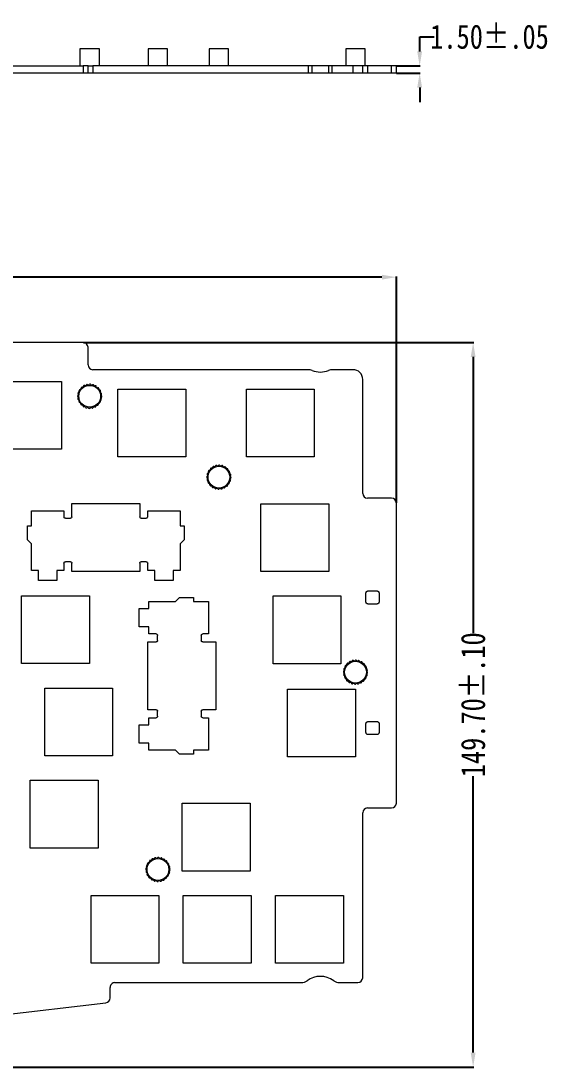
# Model space of a CAD drawing. Header units: inches. Extents: x 633 to 1402, y 68 to 485.
# Drawn here: x 1015.7 to 1127.2, y 67.8 to 283.9 of the extents above; entities that cross this region are included whole.
import ezdxf

# ---------------------------------------------------------------- set-up
doc = ezdxf.new("R2010")
doc.units = ezdxf.units.IN
doc.header["$LTSCALE"] = 2.574606
doc.header["$MEASUREMENT"] = 0
doc.header["$PDMODE"] = 3
doc.header["$PDSIZE"] = 0.3125
doc.layers.get('0').update_dxf_attribs({"linetype": 'CONTINUOUS'})
doc.layers.get('Defpoints').update_dxf_attribs({"linetype": 'CONTINUOUS'})
doc.styles.get("Standard").update_dxf_attribs({"font": 'txt', "width": 0.8})
doc.dimstyles.new('副本 STANDARD', dxfattribs={"dimtxt": 5, "dimasz": 3, "dimexe": 0.125, "dimexo": 0.0625, "dimgap": 0.09, "dimtad": 0, "dimtoh": 1, "dimzin": 4, "dimdsep": 46, "dimtxsty": 'Standard', "dimblk": '_FILLED', "dimcen": 0.09, "dimazin": 1, "dimtp": 0.01, "dimtm": 0.01, "dimtfac": 1, "dimtofl": 0, "dimtmove": 0, "dimatfit": 3, "dimldrblk": '_FILLED', "dimfxl": 1, "dimtolj": 1, "dimtzin": 4, "dimarcsym": 0})

# ---------------------------------------------------------------- blocks, each defined once
blk = doc.blocks.new('_FILLED')
at = {"color": 0, "linetype": 'ByBlock'}
blk.add_solid([(0, 0), (-1, 0.167), (-1, -0.167)], dxfattribs=at)
blk = doc.blocks.new('*D23')
at = {"color": 0, "lineweight": -2, "transparency": 16777216}
for p, q in [((714.15, 182.34), (714.15, 231.07)), ((717.15, 230.94), (887.92, 230.94)), ((1090.2, 230.94), (919.43, 230.94)), ((1093.2, 184.34), (1093.2, 231.07))]:
    blk.add_line(p, q, dxfattribs=at)
at = {"layer": 'Defpoints', "color": 0, "transparency": 16777216}
for p in [(1093.2, 230.94), (1093.2, 184.28), (714.15, 182.28)]:
    blk.add_point(p, dxfattribs=at)
at = {"color": 0, "lineweight": -2, "transparency": 16777216, "xscale": 3, "yscale": 3, "zscale": 3, "rotation": 180}
blk.add_blockref('_FILLED', (714.15, 230.94), dxfattribs=at)
at = {"color": 0, "lineweight": -2, "transparency": 16777216, "xscale": 3, "yscale": 3, "zscale": 3}
blk.add_blockref('_FILLED', (1093.2, 230.94), dxfattribs=at)
at = {"color": 0, "transparency": 16777216, "insert": (903.67, 230.94), "char_height": 5, "attachment_point": 5}
blk.add_mtext('\\A1;379.05±.15', dxfattribs=at)
blk = doc.blocks.new('*D24')
at = {"color": 0, "lineweight": -2, "transparency": 16777216}
for p, q in [((1028.6, 217.45), (1109.17, 217.45)), ((1109.05, 214.45), (1109.05, 157.36)), ((1109.05, 70.75), (1109.05, 127.85)), ((875.78, 67.75), (1109.17, 67.75))]:
    blk.add_line(p, q, dxfattribs=at)
at = {"layer": 'Defpoints', "color": 0, "transparency": 16777216}
for p in [(1028.53, 217.45), (875.71, 67.75), (1109.05, 67.75)]:
    blk.add_point(p, dxfattribs=at)
at = {"color": 0, "lineweight": -2, "transparency": 16777216, "xscale": 3, "yscale": 3, "zscale": 3}
for p, rotation in [((1109.05, 217.45), 90), ((1109.05, 67.75), 270)]:
    blk.add_blockref('_FILLED', p, dxfattribs=dict(at, rotation=rotation))
at = {"color": 0, "transparency": 16777216, "insert": (1109.05, 142.6), "char_height": 5, "attachment_point": 5, "rotation": 90}
blk.add_mtext('\\A1;149.70±.10', dxfattribs=at)
blk = doc.blocks.new('*D27')
at = {"color": 0, "lineweight": -2, "transparency": 16777216}
for p, q in [((1098.01, 277.59), (1098.01, 280.59)), ((1098.01, 280.59), (1101.01, 280.59)), ((1093.23, 274.59), (1098.14, 274.59)), ((1093.23, 273.09), (1098.14, 273.09)), ((1098.01, 270.09), (1098.01, 267.09))]:
    blk.add_line(p, q, dxfattribs=at)
at = {"layer": 'Defpoints', "color": 0, "transparency": 16777216}
for p in [(1093.17, 274.59), (1098.01, 274.59), (1093.17, 273.09)]:
    blk.add_point(p, dxfattribs=at)
at = {"color": 0, "lineweight": -2, "transparency": 16777216, "xscale": 3, "yscale": 3, "zscale": 3}
for p, rotation in [((1098.01, 274.59), 270), ((1098.01, 273.09), 90)]:
    blk.add_blockref('_FILLED', p, dxfattribs=dict(at, rotation=rotation))
at = {"color": 0, "transparency": 16777216, "insert": (1112.43, 280.59), "char_height": 5, "attachment_point": 5}
blk.add_mtext('\\A1;1.50±.05', dxfattribs=at)

msp = doc.modelspace()

# ---------------------------------------------------------------- linework, layer by layer
at = {"color": 7, "linetype": 'Continuous', "lineweight": 15}
for p, q in [((1027.873, 278.093), (1027.873, 274.593)), ((1031.873, 278.093), (1027.873, 278.093)), ((1031.873, 274.593), (1031.873, 278.093)), ((1041.975, 278.093), (1041.975, 274.593)), ((1045.975, 278.093), (1041.975, 278.093)), ((1045.975, 274.593), (1045.975, 278.093)), ((1054.557, 278.093), (1054.557, 274.593)), ((1058.557, 278.093), (1054.557, 278.093)), ((1058.557, 274.593), (1058.557, 278.093)), ((1082.748, 278.093), (1082.748, 274.593)), ((1086.748, 278.093), (1082.748, 278.093)), ((1086.748, 274.593), (1086.748, 278.093)), ((966.533, 274.593), (1028.533, 274.593)), ((1028.533, 274.593), (1028.533, 273.093)), ((1029.533, 274.593), (1028.533, 274.593)), ((1029.533, 273.093), (1029.533, 274.593)), ((1029.533, 274.593), (1030.533, 274.593)), ((1030.533, 274.593), (1030.533, 273.093)), ((1075.042, 274.593), (1030.533, 274.593)), ((1075.039, 273.093), (1075.042, 274.593)), ((1075.794, 274.593), (1075.042, 274.593)), ((1075.801, 273.093), (1075.794, 274.593)), ((1079.2, 274.593), (1079.207, 273.093)), ((1079.959, 273.093), (1079.962, 274.593)), ((1084.248, 274.593), (1079.962, 274.593)), ((1084.248, 273.093), (1084.248, 274.593)), ((1086.248, 273.093), (1086.248, 274.593)), ((1087.248, 274.593), (1087.248, 273.093)), ((1092.198, 274.593), (1087.248, 274.593)), ((1092.198, 273.093), (1092.198, 274.593)), ((1093.198, 273.093), (1093.198, 274.593)), ((1028.533, 273.093), (966.533, 273.093)), ((1029.533, 273.093), (1028.533, 273.093)), ((1030.533, 273.093), (1029.533, 273.093)), ((1075.039, 273.093), (1030.533, 273.093)), ((1075.801, 273.093), (1075.039, 273.093)), ((1079.207, 273.093), (1075.801, 273.093)), ((1079.959, 273.093), (1079.207, 273.093)), ((1084.248, 273.093), (1079.959, 273.093)), ((1086.248, 273.093), (1084.248, 273.093)), ((1087.248, 273.093), (1086.248, 273.093)), ((1092.198, 273.093), (1087.248, 273.093)), ((1093.198, 273.093), (1092.198, 273.093)), ((1028.533, 217.454), (966.533, 217.454)), ((1029.533, 212.826), (1029.533, 216.454)), ((1075.039, 211.826), (1030.533, 211.826)), ((1084.248, 211.826), (1079.959, 211.826)), ((1086.248, 186.276), (1086.248, 209.826)), ((1010.049, 209.371), (1024.049, 209.371)), ((1024.049, 209.371), (1024.049, 195.371)), ((1035.698, 207.826), (1049.698, 207.826)), ((1035.698, 193.826), (1035.698, 207.826)), ((1049.698, 207.826), (1049.698, 193.826)), ((1062.243, 207.826), (1076.243, 207.826)), ((1062.243, 193.826), (1062.243, 207.826)), ((1076.243, 207.826), (1076.243, 193.826)), ((1024.049, 195.371), (1010.049, 195.371)), ((1049.698, 193.826), (1035.698, 193.826)), ((1076.243, 193.826), (1062.243, 193.826)), ((1026.198, 184.156), (1040.198, 184.156)), ((1026.198, 181.456), (1026.198, 184.156)), ((1040.198, 184.156), (1040.198, 181.456)), ((1065.243, 184.136), (1079.243, 184.136)), ((1065.243, 170.136), (1065.243, 184.136)), ((1079.243, 184.136), (1079.243, 170.136)), ((1092.198, 185.276), (1087.248, 185.276)), ((1093.198, 122.276), (1093.198, 184.276)), ((1017.848, 182.656), (1024.548, 182.656)), ((1017.848, 179.556), (1017.848, 182.656)), ((1024.548, 182.656), (1024.548, 181.456)), ((1041.848, 182.656), (1048.548, 182.656)), ((1041.848, 181.456), (1041.848, 182.656)), ((1048.548, 182.656), (1048.548, 179.556)), ((1017.023, 179.556), (1017.848, 179.556)), ((1017.023, 176.656), (1017.023, 179.556)), ((1024.848, 181.156), (1025.898, 181.156)), ((1040.498, 181.156), (1041.548, 181.156)), ((1048.548, 179.556), (1049.373, 179.556)), ((1049.373, 179.556), (1049.373, 176.656)), ((1017.848, 175.831), (1017.023, 176.656)), ((1017.848, 170.356), (1017.848, 175.831)), ((1049.373, 176.656), (1048.548, 175.831)), ((1048.548, 175.831), (1048.548, 170.356)), ((1024.548, 171.856), (1024.548, 170.356)), ((1025.898, 172.156), (1024.848, 172.156)), ((1026.198, 170.156), (1026.198, 171.856)), ((1040.198, 171.856), (1040.198, 170.156)), ((1041.548, 172.156), (1040.498, 172.156)), ((1041.848, 170.356), (1041.848, 171.856)), ((1019.298, 170.356), (1017.848, 170.356)), ((1019.298, 168.306), (1019.298, 170.356)), ((1023.098, 170.356), (1023.098, 168.306)), ((1024.548, 170.356), (1023.098, 170.356)), ((1040.198, 170.156), (1026.198, 170.156)), ((1043.298, 170.356), (1041.848, 170.356)), ((1043.298, 168.306), (1043.298, 170.356)), ((1047.098, 170.356), (1047.098, 168.306)), ((1048.548, 170.356), (1047.098, 170.356)), ((1079.243, 170.136), (1065.243, 170.136)), ((1023.098, 168.306), (1019.298, 168.306)), ((1047.098, 168.306), (1043.298, 168.306)), ((1015.808, 165.106), (1029.808, 165.106)), ((1015.808, 151.106), (1015.808, 165.106)), ((1029.808, 165.106), (1029.808, 151.106)), ((1067.748, 165.086), (1081.748, 165.086)), ((1067.748, 151.086), (1067.748, 165.086)), ((1081.748, 165.086), (1081.748, 151.086)), ((1086.921, 163.864), (1086.921, 165.664)), ((1087.371, 166.114), (1089.171, 166.114)), ((1089.621, 165.664), (1089.621, 163.864)), ((1089.171, 163.414), (1087.371, 163.414)), ((1029.808, 151.106), (1015.808, 151.106)), ((1081.748, 151.086), (1067.748, 151.086)), ((1070.748, 145.836), (1084.748, 145.836)), ((1070.748, 131.836), (1070.748, 145.836)), ((1084.748, 145.836), (1084.748, 131.836)), ((1086.921, 136.888), (1086.921, 138.688)), ((1087.371, 139.138), (1089.171, 139.138)), ((1089.621, 138.688), (1089.621, 136.888)), ((1089.171, 136.438), (1087.371, 136.438)), ((1084.748, 131.836), (1070.748, 131.836)), ((1017.593, 127.006), (1031.593, 127.006)), ((1017.593, 113.006), (1017.593, 127.006)), ((1031.593, 127.006), (1031.593, 113.006)), ((1048.998, 122.256), (1062.998, 122.256)), ((1048.998, 108.256), (1048.998, 122.256)), ((1062.998, 122.256), (1062.998, 108.256)), ((1087.248, 121.276), (1092.198, 121.276)), ((1086.248, 86.206), (1086.248, 120.276)), ((1031.593, 113.006), (1017.593, 113.006)), ((1062.998, 108.256), (1048.998, 108.256)), ((1030.148, 103.206), (1044.148, 103.206)), ((1030.148, 89.206), (1030.148, 103.206)), ((1044.148, 103.206), (1044.148, 89.206)), ((1049.198, 103.206), (1063.198, 103.206)), ((1049.198, 89.206), (1049.198, 103.206)), ((1063.198, 103.206), (1063.198, 89.206)), ((1068.248, 103.206), (1082.248, 103.206)), ((1068.248, 89.206), (1068.248, 103.206)), ((1082.248, 103.206), (1082.248, 89.206)), ((1044.148, 89.206), (1030.148, 89.206)), ((1063.198, 89.206), (1049.198, 89.206)), ((1082.248, 89.206), (1068.248, 89.206)), ((1035.083, 85.206), (1073.575, 85.206)), ((1081.443, 85.206), (1085.248, 85.206)), ((1034.082, 82.033), (1034.083, 84.205)), ((971.37, 73.724), (1033.2, 81.04))]:
    msp.add_line(p, q, dxfattribs=at)
at = {"color": 1, "linetype": 'Continuous', "lineweight": 15}
for p, q in [((1047.583, 163.925), (1048.408, 164.75)), ((1048.408, 164.75), (1051.308, 164.75)), ((1051.308, 164.75), (1051.308, 163.925)), ((1040.058, 162.475), (1042.108, 162.475)), ((1040.058, 158.675), (1040.058, 162.475)), ((1042.108, 163.925), (1047.583, 163.925)), ((1042.108, 162.475), (1042.108, 163.925)), ((1051.308, 163.925), (1054.408, 163.925)), ((1054.408, 163.925), (1054.408, 157.225)), ((1042.108, 158.675), (1040.058, 158.675)), ((1042.108, 157.225), (1042.108, 158.675)), ((1043.608, 157.225), (1042.108, 157.225)), ((1043.908, 155.875), (1043.908, 156.925)), ((1052.908, 156.925), (1052.908, 155.875)), ((1054.408, 157.225), (1053.208, 157.225)), ((1041.908, 155.575), (1043.608, 155.575)), ((1041.908, 141.575), (1041.908, 155.575)), ((1053.208, 155.575), (1055.908, 155.575)), ((1055.908, 155.575), (1055.908, 141.575)), ((1020.598, 132.056), (1020.598, 146.056)), ((1020.598, 146.056), (1034.598, 146.056)), ((1034.598, 146.056), (1034.598, 132.056)), ((1043.608, 141.575), (1041.908, 141.575)), ((1043.908, 140.225), (1043.908, 141.275)), ((1052.908, 141.275), (1052.908, 140.225)), ((1055.908, 141.575), (1053.208, 141.575)), ((1040.058, 138.475), (1042.108, 138.475)), ((1040.058, 134.675), (1040.058, 138.475)), ((1042.108, 139.925), (1043.608, 139.925)), ((1042.108, 138.475), (1042.108, 139.925)), ((1053.208, 139.925), (1054.408, 139.925)), ((1054.408, 139.925), (1054.408, 133.225)), ((1042.108, 134.675), (1040.058, 134.675)), ((1042.108, 133.225), (1042.108, 134.675)), ((1034.598, 132.056), (1020.598, 132.056)), ((1047.583, 133.225), (1042.108, 133.225)), ((1048.408, 132.4), (1047.583, 133.225)), ((1051.308, 132.4), (1048.408, 132.4)), ((1051.308, 133.225), (1051.308, 132.4)), ((1054.408, 133.225), (1051.308, 133.225))]:
    msp.add_line(p, q, dxfattribs=at)
at = {"color": 7, "linetype": 'Continuous', "lineweight": 15}
for centre in [(1029.873, 206.326), (1056.557, 189.609), (1084.748, 149.336), (1043.975, 108.576)]:
    msp.add_circle(centre, 2.25, dxfattribs=at)
for centre, radius, start, end in [((1028.533, 216.454), 1, 0, 89.99997), ((1030.533, 212.826), 1, 180, 270), ((1075.042, 209.826), 2, 67.68471, 90.08313), ((1079.959, 209.826), 2, 90, 112.11101), ((1084.248, 209.826), 2, 0, 90), ((1077.5, 215.789), 4.45, 247.54823, 292.54358), ((1027.923, 207.545), 0.2, 152.54107, 200.21961), ((1027.908, 207.52), 0.2, 96.46399, 144.14253), ((1027.857, 207.968), 0.25, 276.46399, 5.21961), ((1028.305, 208.008), 0.2, 137.54107, 185.21961), ((1028.284, 207.988), 0.2, 81.46399, 129.14253), ((1028.351, 208.433), 0.25, 261.46399, 350.21961), ((1028.794, 208.357), 0.2, 122.54107, 170.21961), ((1028.769, 208.343), 0.2, 66.46399, 114.14253), ((1028.948, 208.756), 0.25, 246.46399, 335.21961), ((1029.357, 208.567), 0.2, 107.54107, 155.21961), ((1029.328, 208.56), 0.2, 51.46399, 99.14253), ((1029.609, 208.912), 0.25, 231.46399, 320.21961), ((1029.955, 208.624), 0.2, 92.54107, 140.21961), ((1029.925, 208.625), 0.2, 36.46399, 84.14253), ((1030.287, 208.893), 0.25, 216.46399, 305.21961), ((1030.547, 208.525), 0.2, 77.54107, 125.21961), ((1030.519, 208.533), 0.2, 21.46399, 69.14253), ((1030.937, 208.698), 0.25, 201.46399, 290.21961), ((1031.093, 208.276), 0.2, 62.54107, 110.21961), ((1031.068, 208.291), 0.2, 6.46399, 54.14253), ((1031.515, 208.342), 0.25, 186.46399, 275.21961), ((1031.556, 207.894), 0.2, 47.54107, 95.21961), ((1031.536, 207.915), 0.2, 351.46399, 39.14253), ((1031.981, 207.848), 0.25, 171.46399, 260.21961), ((1031.905, 207.405), 0.2, 32.54107, 80.21961), ((1031.891, 207.43), 0.2, 336.46399, 24.14253), ((1027.574, 206.378), 0.2, 126.46399, 174.14253), ((1027.575, 206.407), 0.2, 182.54107, 230.21961), ((1027.639, 205.781), 0.2, 141.46399, 189.14253), ((1027.632, 205.809), 0.2, 197.54107, 245.21961), ((1027.287, 206.061), 0.25, 321.46399, 50.21961), ((1027.306, 206.74), 0.25, 306.46399, 35.21961), ((1027.674, 206.999), 0.2, 167.54107, 215.21961), ((1027.666, 206.971), 0.2, 111.46399, 159.14253), ((1027.443, 205.401), 0.25, 336.46399, 65.21961), ((1027.501, 207.39), 0.25, 291.46399, 20.21961), ((1032.246, 205.262), 0.25, 111.46399, 200.21961), ((1032.303, 207.251), 0.25, 156.46399, 245.21961), ((1032.081, 205.68), 0.2, 291.46399, 339.14253), ((1032.44, 205.912), 0.25, 126.46399, 215.21961), ((1032.115, 206.842), 0.2, 17.54107, 65.21961), ((1032.46, 206.59), 0.25, 141.46399, 230.21961), ((1032.073, 205.652), 0.2, 347.54107, 35.21961), ((1032.108, 206.871), 0.2, 321.46399, 9.14253), ((1032.173, 206.274), 0.2, 306.46399, 354.14253), ((1032.172, 206.245), 0.2, 2.54107, 50.21961), ((1027.856, 205.221), 0.2, 156.46399, 204.14253), ((1027.842, 205.247), 0.2, 212.54107, 260.21961), ((1027.766, 204.803), 0.25, 351.46399, 80.21961), ((1028.211, 204.737), 0.2, 171.46399, 219.14253), ((1028.191, 204.758), 0.2, 227.54107, 275.21961), ((1028.232, 204.31), 0.25, 6.46399, 95.21961), ((1028.679, 204.36), 0.2, 186.46399, 234.14253), ((1028.654, 204.376), 0.2, 242.54107, 290.21961), ((1028.809, 203.953), 0.25, 21.46399, 110.21961), ((1029.228, 204.118), 0.2, 201.46399, 249.14253), ((1029.2, 204.126), 0.2, 257.54107, 305.21961), ((1029.46, 203.759), 0.25, 36.46399, 125.21961), ((1029.821, 204.026), 0.2, 216.46399, 264.14253), ((1029.792, 204.027), 0.2, 272.54107, 320.21961), ((1030.138, 203.739), 0.25, 51.46399, 140.21961), ((1030.418, 204.091), 0.2, 231.46399, 279.14253), ((1030.39, 204.084), 0.2, 287.54107, 335.21961), ((1030.798, 203.896), 0.25, 66.46399, 155.21961), ((1030.978, 204.308), 0.2, 246.46399, 294.14253), ((1030.952, 204.295), 0.2, 302.54107, 350.21961), ((1031.396, 204.218), 0.25, 81.46399, 170.21961), ((1031.463, 204.663), 0.2, 261.46399, 309.14253), ((1031.441, 204.643), 0.2, 317.54107, 5.21961), ((1031.889, 204.684), 0.25, 96.46399, 185.21961), ((1031.839, 205.131), 0.2, 276.46399, 324.14253), ((1031.823, 205.106), 0.2, 332.54107, 20.21961), ((1054.358, 190.283), 0.2, 167.54107, 215.21961), ((1054.35, 190.255), 0.2, 111.46399, 159.14253), ((1054.185, 190.674), 0.25, 291.46399, 20.21961), ((1054.607, 190.829), 0.2, 152.54107, 200.21961), ((1054.592, 190.804), 0.2, 96.46399, 144.14253), ((1054.541, 191.251), 0.25, 276.46399, 5.21961), ((1054.989, 191.292), 0.2, 137.54107, 185.21961), ((1054.968, 191.272), 0.2, 81.46399, 129.14253), ((1055.035, 191.717), 0.25, 261.46399, 350.21961), ((1055.478, 191.641), 0.2, 122.54107, 170.21961), ((1055.452, 191.627), 0.2, 66.46399, 114.14253), ((1055.632, 192.039), 0.25, 246.46399, 335.21961), ((1056.041, 191.851), 0.2, 107.54107, 155.21961), ((1056.012, 191.844), 0.2, 51.46399, 99.14253), ((1056.293, 192.196), 0.25, 231.46399, 320.21961), ((1056.638, 191.908), 0.2, 92.54107, 140.21961), ((1056.609, 191.909), 0.2, 36.46399, 84.14253), ((1056.971, 192.176), 0.25, 216.46399, 305.21961), ((1057.231, 191.809), 0.2, 77.54107, 125.21961), ((1057.202, 191.817), 0.2, 21.46399, 69.14253), ((1057.621, 191.982), 0.25, 201.46399, 290.21961), ((1057.777, 191.559), 0.2, 62.54107, 110.21961), ((1057.752, 191.575), 0.2, 6.46399, 54.14253), ((1058.199, 191.626), 0.25, 186.46399, 275.21961), ((1058.24, 191.177), 0.2, 47.54107, 95.21961), ((1058.22, 191.199), 0.2, 351.46399, 39.14253), ((1058.665, 191.132), 0.25, 171.46399, 260.21961), ((1058.588, 190.688), 0.2, 32.54107, 80.21961), ((1058.987, 190.535), 0.25, 156.46399, 245.21961), ((1058.575, 190.714), 0.2, 336.46399, 24.14253), ((1058.798, 190.126), 0.2, 17.54107, 65.21961), ((1054.258, 189.661), 0.2, 126.46399, 174.14253), ((1054.259, 189.691), 0.2, 182.54107, 230.21961), ((1054.323, 189.064), 0.2, 141.46399, 189.14253), ((1054.316, 189.093), 0.2, 197.54107, 245.21961), ((1053.971, 189.345), 0.25, 321.46399, 50.21961), ((1053.99, 190.023), 0.25, 306.46399, 35.21961), ((1054.127, 188.684), 0.25, 336.46399, 65.21961), ((1054.54, 188.505), 0.2, 156.46399, 204.14253), ((1054.526, 188.531), 0.2, 212.54107, 260.21961), ((1054.45, 188.087), 0.25, 351.46399, 80.21961), ((1054.895, 188.02), 0.2, 171.46399, 219.14253), ((1058.573, 187.968), 0.25, 96.46399, 185.21961), ((1058.523, 188.415), 0.2, 276.46399, 324.14253), ((1058.929, 188.545), 0.25, 111.46399, 200.21961), ((1058.507, 188.39), 0.2, 332.54107, 20.21961), ((1058.765, 188.964), 0.2, 291.46399, 339.14253), ((1059.124, 189.196), 0.25, 126.46399, 215.21961), ((1059.144, 189.874), 0.25, 141.46399, 230.21961), ((1058.756, 188.936), 0.2, 347.54107, 35.21961), ((1058.792, 190.154), 0.2, 321.46399, 9.14253), ((1058.857, 189.558), 0.2, 306.46399, 354.14253), ((1058.856, 189.528), 0.2, 2.54107, 50.21961), ((1054.874, 188.042), 0.2, 227.54107, 275.21961), ((1054.915, 187.593), 0.25, 6.46399, 95.21961), ((1055.363, 187.644), 0.2, 186.46399, 234.14253), ((1055.338, 187.659), 0.2, 242.54107, 290.21961), ((1055.493, 187.237), 0.25, 21.46399, 110.21961), ((1055.912, 187.402), 0.2, 201.46399, 249.14253), ((1055.884, 187.41), 0.2, 257.54107, 305.21961), ((1056.143, 187.043), 0.25, 36.46399, 125.21961), ((1056.505, 187.31), 0.2, 216.46399, 264.14253), ((1056.476, 187.311), 0.2, 272.54107, 320.21961), ((1056.822, 187.023), 0.25, 51.46399, 140.21961), ((1057.102, 187.375), 0.2, 231.46399, 279.14253), ((1057.074, 187.368), 0.2, 287.54107, 335.21961), ((1057.482, 187.18), 0.25, 66.46399, 155.21961), ((1057.662, 187.592), 0.2, 246.46399, 294.14253), ((1057.636, 187.578), 0.2, 302.54107, 350.21961), ((1058.08, 187.502), 0.25, 81.46399, 170.21961), ((1058.146, 187.947), 0.2, 261.46399, 309.14253), ((1058.125, 187.927), 0.2, 317.54107, 5.21961), ((1087.248, 186.276), 1, 180, 270), ((1092.198, 184.276), 1, 0, 90), ((1083.226, 151.443), 0.25, 261.46399, 350.21961), ((1083.669, 151.367), 0.2, 122.54107, 170.21961), ((1083.643, 151.353), 0.2, 66.46399, 114.14253), ((1083.823, 151.766), 0.25, 246.46399, 335.21961), ((1084.232, 151.577), 0.2, 107.54107, 155.21961), ((1084.203, 151.57), 0.2, 51.46399, 99.14253), ((1084.483, 151.922), 0.25, 231.46399, 320.21961), ((1084.829, 151.634), 0.2, 92.54107, 140.21961), ((1084.8, 151.635), 0.2, 36.46399, 84.14253), ((1085.162, 151.903), 0.25, 216.46399, 305.21961), ((1085.421, 151.535), 0.2, 77.54107, 125.21961), ((1085.393, 151.543), 0.2, 21.46399, 69.14253), ((1085.812, 151.708), 0.25, 201.46399, 290.21961), ((1085.968, 151.286), 0.2, 62.54107, 110.21961), ((1085.943, 151.301), 0.2, 6.46399, 54.14253), ((1086.39, 151.352), 0.25, 186.46399, 275.21961), ((1082.449, 149.388), 0.2, 126.46399, 174.14253), ((1082.45, 149.417), 0.2, 182.54107, 230.21961), ((1082.162, 149.071), 0.25, 321.46399, 50.21961), ((1082.181, 149.75), 0.25, 306.46399, 35.21961), ((1082.549, 150.009), 0.2, 167.54107, 215.21961), ((1082.54, 149.981), 0.2, 111.46399, 159.14253), ((1082.376, 150.4), 0.25, 291.46399, 20.21961), ((1082.798, 150.555), 0.2, 152.54107, 200.21961), ((1082.783, 150.53), 0.2, 96.46399, 144.14253), ((1082.732, 150.978), 0.25, 276.46399, 5.21961), ((1083.18, 151.018), 0.2, 137.54107, 185.21961), ((1083.159, 150.998), 0.2, 81.46399, 129.14253), ((1086.431, 150.904), 0.2, 47.54107, 95.21961), ((1086.411, 150.925), 0.2, 351.46399, 39.14253), ((1086.856, 150.858), 0.25, 171.46399, 260.21961), ((1086.779, 150.415), 0.2, 32.54107, 80.21961), ((1087.178, 150.261), 0.25, 156.46399, 245.21961), ((1086.765, 150.44), 0.2, 336.46399, 24.14253), ((1086.989, 149.852), 0.2, 17.54107, 65.21961), ((1087.335, 149.6), 0.25, 141.46399, 230.21961), ((1086.983, 149.881), 0.2, 321.46399, 9.14253), ((1087.047, 149.284), 0.2, 306.46399, 354.14253), ((1087.047, 149.255), 0.2, 2.54107, 50.21961), ((1082.514, 148.791), 0.2, 141.46399, 189.14253), ((1082.507, 148.819), 0.2, 197.54107, 245.21961), ((1082.318, 148.411), 0.25, 336.46399, 65.21961), ((1082.731, 148.231), 0.2, 156.46399, 204.14253), ((1082.717, 148.257), 0.2, 212.54107, 260.21961), ((1082.64, 147.813), 0.25, 351.46399, 80.21961), ((1083.085, 147.747), 0.2, 171.46399, 219.14253), ((1083.065, 147.768), 0.2, 227.54107, 275.21961), ((1083.106, 147.32), 0.25, 6.46399, 95.21961), ((1083.553, 147.37), 0.2, 186.46399, 234.14253), ((1083.528, 147.386), 0.2, 242.54107, 290.21961), ((1083.684, 146.963), 0.25, 21.46399, 110.21961), ((1084.103, 147.128), 0.2, 201.46399, 249.14253), ((1084.075, 147.136), 0.2, 257.54107, 305.21961), ((1084.334, 146.769), 0.25, 36.46399, 125.21961), ((1085.013, 146.749), 0.25, 51.46399, 140.21961), ((1085.265, 147.094), 0.2, 287.54107, 335.21961), ((1085.673, 146.906), 0.25, 66.46399, 155.21961), ((1085.853, 147.318), 0.2, 246.46399, 294.14253), ((1085.827, 147.305), 0.2, 302.54107, 350.21961), ((1086.271, 147.228), 0.25, 81.46399, 170.21961), ((1086.337, 147.673), 0.2, 261.46399, 309.14253), ((1086.316, 147.653), 0.2, 317.54107, 5.21961), ((1086.764, 147.694), 0.25, 96.46399, 185.21961), ((1086.713, 148.141), 0.2, 276.46399, 324.14253), ((1087.12, 148.272), 0.25, 111.46399, 200.21961), ((1086.698, 148.116), 0.2, 332.54107, 20.21961), ((1086.956, 148.69), 0.2, 291.46399, 339.14253), ((1087.315, 148.922), 0.25, 126.46399, 215.21961), ((1086.947, 148.662), 0.2, 347.54107, 35.21961), ((1084.696, 147.036), 0.2, 216.46399, 264.14253), ((1084.667, 147.037), 0.2, 272.54107, 320.21961), ((1085.293, 147.101), 0.2, 231.46399, 279.14253), ((1087.248, 120.276), 1, 90, 180), ((1092.198, 122.276), 1, 270, 0), ((1041.958, 110.218), 0.25, 276.46399, 5.21961), ((1042.407, 110.258), 0.2, 137.54107, 185.21961), ((1042.385, 110.238), 0.2, 81.46399, 129.14253), ((1042.452, 110.683), 0.25, 261.46399, 350.21961), ((1042.896, 110.607), 0.2, 122.54107, 170.21961), ((1042.87, 110.593), 0.2, 66.46399, 114.14253), ((1043.049, 111.006), 0.25, 246.46399, 335.21961), ((1043.458, 110.817), 0.2, 107.54107, 155.21961), ((1043.43, 110.81), 0.2, 51.46399, 99.14253), ((1043.71, 111.162), 0.25, 231.46399, 320.21961), ((1044.056, 110.874), 0.2, 92.54107, 140.21961), ((1044.026, 110.875), 0.2, 36.46399, 84.14253), ((1044.388, 111.143), 0.25, 216.46399, 305.21961), ((1044.648, 110.775), 0.2, 77.54107, 125.21961), ((1044.62, 110.783), 0.2, 21.46399, 69.14253), ((1045.039, 110.948), 0.25, 201.46399, 290.21961), ((1045.194, 110.526), 0.2, 62.54107, 110.21961), ((1045.169, 110.541), 0.2, 6.46399, 54.14253), ((1045.616, 110.592), 0.25, 186.46399, 275.21961), ((1045.657, 110.144), 0.2, 47.54107, 95.21961), ((1045.637, 110.165), 0.2, 351.46399, 39.14253), ((1041.675, 108.628), 0.2, 126.46399, 174.14253), ((1041.676, 108.657), 0.2, 182.54107, 230.21961), ((1041.74, 108.031), 0.2, 141.46399, 189.14253), ((1041.388, 108.311), 0.25, 321.46399, 50.21961), ((1041.408, 108.99), 0.25, 306.46399, 35.21961), ((1041.775, 109.249), 0.2, 167.54107, 215.21961), ((1041.767, 109.221), 0.2, 111.46399, 159.14253), ((1041.602, 109.64), 0.25, 291.46399, 20.21961), ((1042.025, 109.795), 0.2, 152.54107, 200.21961), ((1042.009, 109.77), 0.2, 96.46399, 144.14253), ((1046.082, 110.098), 0.25, 171.46399, 260.21961), ((1046.006, 109.655), 0.2, 32.54107, 80.21961), ((1046.404, 109.501), 0.25, 156.46399, 245.21961), ((1045.992, 109.68), 0.2, 336.46399, 24.14253), ((1046.541, 108.162), 0.25, 126.46399, 215.21961), ((1046.216, 109.092), 0.2, 17.54107, 65.21961), ((1046.561, 108.84), 0.25, 141.46399, 230.21961), ((1046.209, 109.121), 0.2, 321.46399, 9.14253), ((1046.274, 108.524), 0.2, 306.46399, 354.14253), ((1046.273, 108.495), 0.2, 2.54107, 50.21961), ((1041.733, 108.059), 0.2, 197.54107, 245.21961), ((1041.545, 107.651), 0.25, 336.46399, 65.21961), ((1041.957, 107.471), 0.2, 156.46399, 204.14253), ((1041.943, 107.497), 0.2, 212.54107, 260.21961), ((1041.867, 107.053), 0.25, 351.46399, 80.21961), ((1042.312, 106.987), 0.2, 171.46399, 219.14253), ((1042.292, 107.008), 0.2, 227.54107, 275.21961), ((1042.333, 106.56), 0.25, 6.46399, 95.21961), ((1042.78, 106.61), 0.2, 186.46399, 234.14253), ((1042.755, 106.626), 0.2, 242.54107, 290.21961), ((1042.91, 106.203), 0.25, 21.46399, 110.21961), ((1043.329, 106.368), 0.2, 201.46399, 249.14253), ((1043.301, 106.376), 0.2, 257.54107, 305.21961), ((1043.561, 106.009), 0.25, 36.46399, 125.21961), ((1043.923, 106.276), 0.2, 216.46399, 264.14253), ((1043.893, 106.277), 0.2, 272.54107, 320.21961), ((1044.239, 105.989), 0.25, 51.46399, 140.21961), ((1044.52, 106.341), 0.2, 231.46399, 279.14253), ((1044.491, 106.334), 0.2, 287.54107, 335.21961), ((1044.9, 106.146), 0.25, 66.46399, 155.21961), ((1045.079, 106.558), 0.2, 246.46399, 294.14253), ((1045.054, 106.545), 0.2, 302.54107, 350.21961), ((1045.497, 106.468), 0.25, 81.46399, 170.21961), ((1045.564, 106.913), 0.2, 261.46399, 309.14253), ((1045.542, 106.893), 0.2, 317.54107, 5.21961), ((1045.991, 106.934), 0.25, 96.46399, 185.21961), ((1045.94, 107.381), 0.2, 276.46399, 324.14253), ((1046.347, 107.512), 0.25, 111.46399, 200.21961), ((1045.925, 107.356), 0.2, 332.54107, 20.21961), ((1046.182, 107.93), 0.2, 291.46399, 339.14253), ((1046.174, 107.902), 0.2, 347.54107, 35.21961), ((1077.509, 81.844), 4.65, 53.7331, 126.2669), ((1035.083, 84.206), 1, 90, 180.06497), ((1073.575, 87.206), 2, 270, 306.2669), ((1081.443, 87.206), 2, 233.7331, 270), ((1085.248, 86.206), 1, 270, 0), ((1033.082, 82.033), 1, 276.74784, 0.01759)]:
    msp.add_arc(centre, radius, start, end, dxfattribs=at)
for points, knots in [([(1079.2, 274.593), (1079.133, 274.593), (1078.999, 274.593), (1078.793, 274.593), (1078.585, 274.593), (1078.301, 274.593), (1077.938, 274.593), (1077.497, 274.593), (1077.056, 274.593), (1076.622, 274.593), (1076.199, 274.593), (1075.929, 274.593), (1075.794, 274.593)], [0, 0, 0, 0, 0.06195115, 0.12377449, 0.18561663, 0.24762409, 0.37375463, 0.5000362, 0.62616675, 0.75244831, 0.87618662, 1, 1, 1, 1]), ([(1086.248, 274.593), (1086.248, 274.593), (1086.196, 274.593), (1085.996, 274.593), (1085.847, 274.593), (1085.477, 274.593), (1085.255, 274.593), (1084.772, 274.593), (1084.51, 274.593), (1084.248, 274.593)], [0, 0, 0, 0, 0.25, 0.25, 0.5, 0.5, 0.75, 0.75, 1, 1, 1, 1]), ([(1087.248, 274.593), (1087.217, 274.593), (1087.154, 274.593), (1087.061, 274.593), (1086.969, 274.593), (1086.845, 274.593), (1086.695, 274.593), (1086.536, 274.593), (1086.406, 274.593), (1086.315, 274.593), (1086.258, 274.593), (1086.251, 274.593), (1086.248, 274.593)], [0, 0, 0, 0, 0.060259, 0.1200207, 0.1798243, 0.2402078, 0.3699983, 0.5001303, 0.629921, 0.7600531, 0.8799433, 1, 1, 1, 1]), ([(1093.198, 274.593), (1093.198, 274.593), (1093.09, 274.593), (1092.72, 274.593), (1092.46, 274.593), (1092.198, 274.593)], [0, 0, 0, 0, 0.5, 0.5, 1, 1, 1, 1]), ([(1024.848, 181.156), (1024.77, 181.156), (1024.691, 181.188), (1024.58, 181.299), (1024.548, 181.377), (1024.548, 181.456)], [0, 0, 0, 0, 0.5, 0.5, 1, 1, 1, 1]), ([(1026.198, 181.456), (1026.198, 181.377), (1026.166, 181.299), (1026.055, 181.188), (1025.977, 181.156), (1025.898, 181.156)], [0, 0, 0, 0, 0.5, 0.5, 1, 1, 1, 1]), ([(1040.498, 181.156), (1040.42, 181.156), (1040.341, 181.188), (1040.23, 181.299), (1040.198, 181.377), (1040.198, 181.456)], [0, 0, 0, 0, 0.5, 0.5, 1, 1, 1, 1]), ([(1041.848, 181.456), (1041.848, 181.377), (1041.816, 181.299), (1041.705, 181.188), (1041.627, 181.156), (1041.548, 181.156)], [0, 0, 0, 0, 0.5, 0.5, 1, 1, 1, 1]), ([(1024.548, 171.856), (1024.548, 171.934), (1024.58, 172.012), (1024.691, 172.123), (1024.77, 172.156), (1024.848, 172.156)], [0, 0, 0, 0, 0.5, 0.5, 1, 1, 1, 1]), ([(1025.898, 172.156), (1025.977, 172.156), (1026.055, 172.123), (1026.166, 172.012), (1026.198, 171.934), (1026.198, 171.856)], [0, 0, 0, 0, 0.5, 0.5, 1, 1, 1, 1]), ([(1040.198, 171.856), (1040.198, 171.934), (1040.23, 172.012), (1040.341, 172.123), (1040.42, 172.156), (1040.498, 172.156)], [0, 0, 0, 0, 0.5, 0.5, 1, 1, 1, 1]), ([(1041.548, 172.156), (1041.627, 172.156), (1041.705, 172.123), (1041.816, 172.012), (1041.848, 171.934), (1041.848, 171.856)], [0, 0, 0, 0, 0.5, 0.5, 1, 1, 1, 1]), ([(1086.921, 165.664), (1086.922, 165.683), (1086.923, 165.722), (1086.935, 165.78), (1086.957, 165.845), (1086.994, 165.915), (1087.05, 165.983), (1087.119, 166.04), (1087.197, 166.081), (1087.282, 166.109), (1087.341, 166.112), (1087.371, 166.114)], [0, 0, 0, 0, 0.0829582, 0.1658644, 0.2501359, 0.3736702, 0.5000817, 0.6236137, 0.7500253, 0.8742874, 1, 1, 1, 1]), ([(1089.171, 166.114), (1089.19, 166.113), (1089.23, 166.111), (1089.287, 166.099), (1089.352, 166.078), (1089.422, 166.04), (1089.491, 165.984), (1089.547, 165.916), (1089.589, 165.837), (1089.616, 165.752), (1089.619, 165.693), (1089.621, 165.664)], [0, 0, 0, 0, 0.0829582, 0.1658644, 0.2501359, 0.3736702, 0.5000817, 0.6236137, 0.7500253, 0.8742874, 1, 1, 1, 1]), ([(1087.371, 163.414), (1087.352, 163.414), (1087.315, 163.416), (1087.259, 163.427), (1087.194, 163.447), (1087.122, 163.484), (1087.051, 163.543), (1086.992, 163.614), (1086.951, 163.694), (1086.925, 163.778), (1086.922, 163.835), (1086.921, 163.864)], [0, 0, 0, 0, 0.0795968, 0.1592228, 0.2401291, 0.3686016, 0.5000689, 0.6285428, 0.7600114, 0.8792821, 1, 1, 1, 1]), ([(1089.621, 163.864), (1089.62, 163.844), (1089.619, 163.805), (1089.607, 163.747), (1089.585, 163.682), (1089.548, 163.612), (1089.492, 163.544), (1089.423, 163.487), (1089.345, 163.446), (1089.26, 163.418), (1089.201, 163.415), (1089.171, 163.414)], [0, 0, 0, 0, 0.0829582, 0.1658644, 0.2501359, 0.3736702, 0.5000817, 0.6236137, 0.7500253, 0.8742874, 1, 1, 1, 1]), ([(1086.921, 138.688), (1086.922, 138.707), (1086.923, 138.744), (1086.934, 138.8), (1086.955, 138.865), (1086.992, 138.937), (1087.05, 139.008), (1087.122, 139.067), (1087.202, 139.108), (1087.286, 139.134), (1087.342, 139.136), (1087.371, 139.138)], [0, 0, 0, 0, 0.07959676, 0.1592228, 0.24012907, 0.3686016, 0.50006889, 0.62854276, 0.7600114, 0.87928211, 1, 1, 1, 1]), ([(1089.171, 139.138), (1089.19, 139.137), (1089.227, 139.136), (1089.283, 139.125), (1089.348, 139.104), (1089.419, 139.067), (1089.491, 139.009), (1089.55, 138.937), (1089.591, 138.857), (1089.617, 138.773), (1089.619, 138.716), (1089.621, 138.688)], [0, 0, 0, 0, 0.0795968, 0.1592228, 0.2401291, 0.3686016, 0.5000689, 0.6285428, 0.7600114, 0.8792821, 1, 1, 1, 1]), ([(1087.371, 136.438), (1087.352, 136.439), (1087.315, 136.44), (1087.259, 136.451), (1087.194, 136.472), (1087.122, 136.509), (1087.051, 136.567), (1086.992, 136.639), (1086.951, 136.719), (1086.925, 136.803), (1086.922, 136.859), (1086.921, 136.888)], [0, 0, 0, 0, 0.0795968, 0.1592228, 0.2401291, 0.3686016, 0.5000689, 0.6285428, 0.7600114, 0.8792821, 1, 1, 1, 1]), ([(1089.621, 136.888), (1089.62, 136.868), (1089.619, 136.829), (1089.607, 136.771), (1089.585, 136.706), (1089.548, 136.637), (1089.492, 136.568), (1089.423, 136.511), (1089.345, 136.47), (1089.26, 136.443), (1089.201, 136.44), (1089.171, 136.438)], [0, 0, 0, 0, 0.0829582, 0.1658644, 0.2501359, 0.3736702, 0.5000817, 0.6236137, 0.7500253, 0.8742874, 1, 1, 1, 1])]:
    msp.add_open_spline(points, degree=3, knots=knots, dxfattribs=at)
msp.add_open_spline([(1079.962, 274.593), (1079.702, 274.593), (1079.441, 274.593), (1079.2, 274.593)], degree=3, dxfattribs=at)
at = {"color": 1, "linetype": 'Continuous', "lineweight": 15}
for points in [[(1043.608, 157.225), (1043.687, 157.225), (1043.765, 157.193), (1043.876, 157.082), (1043.908, 157.004), (1043.908, 156.925)], [(1043.908, 155.875), (1043.908, 155.796), (1043.876, 155.718), (1043.765, 155.607), (1043.687, 155.575), (1043.608, 155.575)], [(1052.908, 156.925), (1052.908, 157.004), (1052.94, 157.082), (1053.051, 157.193), (1053.13, 157.225), (1053.208, 157.225)], [(1053.208, 155.575), (1053.13, 155.575), (1053.051, 155.607), (1052.94, 155.718), (1052.908, 155.796), (1052.908, 155.875)], [(1043.608, 141.575), (1043.687, 141.575), (1043.765, 141.543), (1043.876, 141.432), (1043.908, 141.354), (1043.908, 141.275)], [(1052.908, 141.275), (1052.908, 141.354), (1052.94, 141.432), (1053.051, 141.543), (1053.13, 141.575), (1053.208, 141.575)], [(1043.908, 140.225), (1043.908, 140.146), (1043.876, 140.068), (1043.765, 139.957), (1043.687, 139.925), (1043.608, 139.925)], [(1053.208, 139.925), (1053.13, 139.925), (1053.051, 139.957), (1052.94, 140.068), (1052.908, 140.146), (1052.908, 140.225)]]:
    msp.add_open_spline(points, degree=3, knots=[0, 0, 0, 0, 0.5, 0.5, 1, 1, 1, 1], dxfattribs=at)

# ---------------------------------------------------------------- dimensions: what is measured, and where the dimension line sits
at = {"color": 3}
for base, p1, p2, override, picture, middle in [((1098.01, 274.593), (1093.168, 273.093), (1093.168, 274.593), {"dimtol": 1, "dimtp": 0.05, "dimtm": 0.05}, '*D27', (1112.434, 280.593)), ((1109.045, 67.751), (1028.533, 217.454), (875.713, 67.751), {"dimtol": 1, "dimtp": 0.1, "dimtm": 0.1}, '*D24', (1109.045, 142.602))]:
    dim = msp.add_linear_dim(base=base, p1=p1, p2=p2, angle=90, dimstyle='副本 STANDARD', override=override, dxfattribs=at)
    dim.commit()
    dim.dimension.update_dxf_attribs({"geometry": picture, "text_midpoint": middle})
dim = msp.add_linear_dim(base=(1093.198, 230.944), p1=(714.148, 182.276), p2=(1093.198, 184.276), dimstyle='副本 STANDARD', override={"dimtol": 1, "dimtp": 0.15, "dimtm": 0.15}, dxfattribs=at)
dim.commit()
dim.dimension.update_dxf_attribs({"geometry": '*D23', "text_midpoint": (903.673, 230.944)})

doc.saveas('drawing.dxf')
